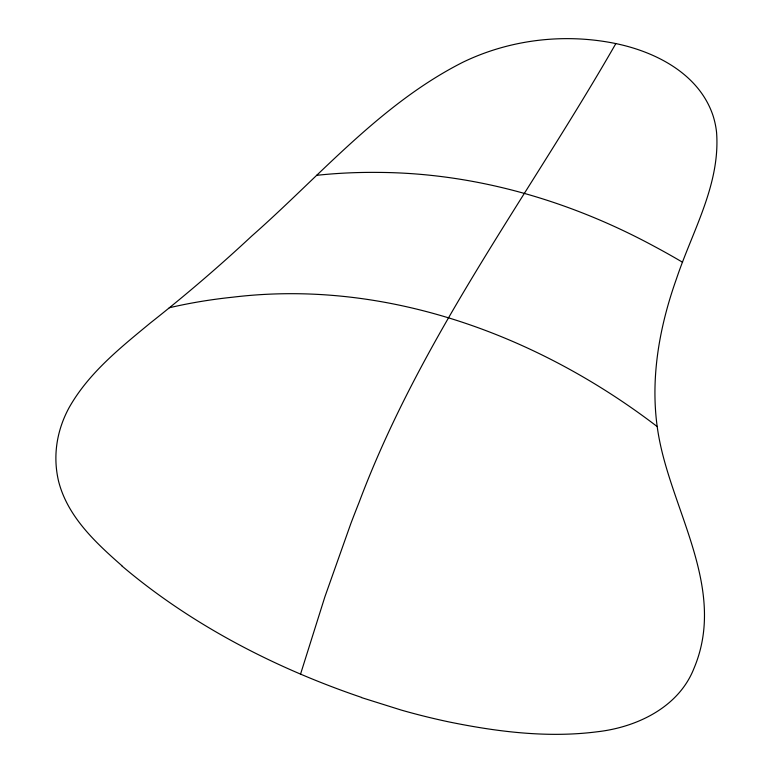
<?xml version="1.0" encoding="UTF-8"?>
<svg xmlns="http://www.w3.org/2000/svg" width="773" height="773" viewBox="0 0 773 773"><rect width="100%" height="100%" fill="white"/><g stroke="black" fill="none" stroke-linecap="round" stroke-linejoin="round"><path stroke-width="1.16" d="M300.513 674.23L324.882 596.833L350.884 523.456A540.366 132.966 -77.8 0 1 359.107 502.334C421.13 336.98 528.771 195.646 615.839 43.597M361.455 697.575L401.264 710.078A538.066 361.435 -1.1 0 0 448.417 721.808C497.203 731.799 547.593 738.167 597.297 731.77C636.749 727.277 678.646 707.392 693.951 668.423C726.465 591.509 674.626 515.543 659.678 441.219A505.001 339.221 -1.1 0 1 657.234 426.88C650.315 376.847 659.688 325.916 676.491 278.734C692.415 230.982 720.465 184.409 716.571 132.425A182.244 122.414 -1.1 0 0 712.948 115.39C698.55 72.749 653.33 50.506 611.791 42.786C561.72 33.365 508.663 40.041 462.776 62.294C380.538 103.92 319.906 176.099 251.698 236.084C219.146 266.463 185.298 295.431 150.329 322.998C120.163 347.918 88.441 373.185 68.99 407.854A212.324 142.619 -1.1 0 0 63.164 420.377A220.595 148.174 -1.1 0 0 58.584 481.279C67.57 516.577 95.437 542.482 121.844 565.672M657.185 426.57C537.196 334.757 385.099 278.753 232.779 297.19A605.674 417.459 29.2 0 0 169.239 307.77M361.571 697.42A736.36 494.633 -1.1 0 1 121.68 565.759M316.515 175.345A533.36 368.934 28.6 0 1 378.384 172.408C474.922 172.939 569.991 200.68 654.567 246.519A522.596 361.493 28.6 0 1 682.588 262.269"/></g></svg>
